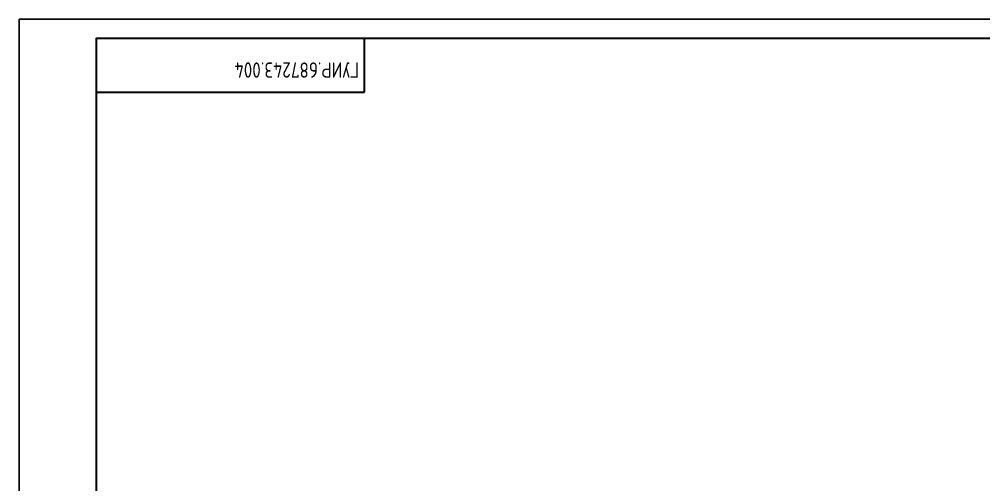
# Model space of a CAD drawing. Extents: x 2461 to 2881, y 576 to 873.
# Drawn here: x 2460.8 to 2586.5, y 812.9 to 873.5 of the extents above; entities that cross this region are included whole.
import ezdxf

# ---------------------------------------------------------------- set-up
doc = ezdxf.new("R2010")
doc.units = 0
doc.header["$MEASUREMENT"] = 0
for name, color, linetype, lineweight in [('0.25-STAMP', 7, 'CONTINUOUS', 25), ('0.3-STAMP', 7, 'CONTINUOUS', 30), ('Рамка А1', 7, 'CONTINUOUS', 25), ('стрелки', 7, 'CONTINUOUS', 20)]:
    doc.layers.add(name, color=color, linetype=linetype, lineweight=lineweight)
doc.styles.add('ГОСТ 2.304', font='cs_gost2304.shx')

# ---------------------------------------------------------------- blocks, each defined once
blk = doc.blocks.new('Рамка А1-горизонтально')
at = {"layer": '0.25-STAMP'}
blk.add_lwpolyline([(0, 0), (841, 0), (841, 594), (0, 594), (0, 0)], dxfattribs=at)
at = {"layer": '0.3-STAMP'}
for p, q in [((20, 589), (20, 575)), ((90, 589), (20, 589)), ((90, 575), (90, 589)), ((20, 575), (90, 575))]:
    blk.add_line(p, q, dxfattribs=at)
blk.add_lwpolyline([(20, 5), (836, 5), (836, 589), (20, 589), (20, 5)], dxfattribs=at)

msp = doc.modelspace()

# ---------------------------------------------------------------- block references
at = {"layer": 'Рамка А1', "xscale": 0.5, "yscale": 0.5, "zscale": 0.5}
msp.add_blockref('Рамка А1-горизонтально', (2460.78189, 576.49572), dxfattribs=at)

# ---------------------------------------------------------------- texts
at = {"layer": 'стрелки', "insert": (2505.07288, 865.88715), "char_height": 2, "attachment_point": 1, "rotation": 180, "style": 'ГОСТ 2.304'}
msp.add_mtext_dynamic_manual_height_columns('ГУИР.687243.004 ', width=111.2962126, gutter_width=12.5, heights=[0], dxfattribs=at)

doc.saveas('drawing.dxf')
